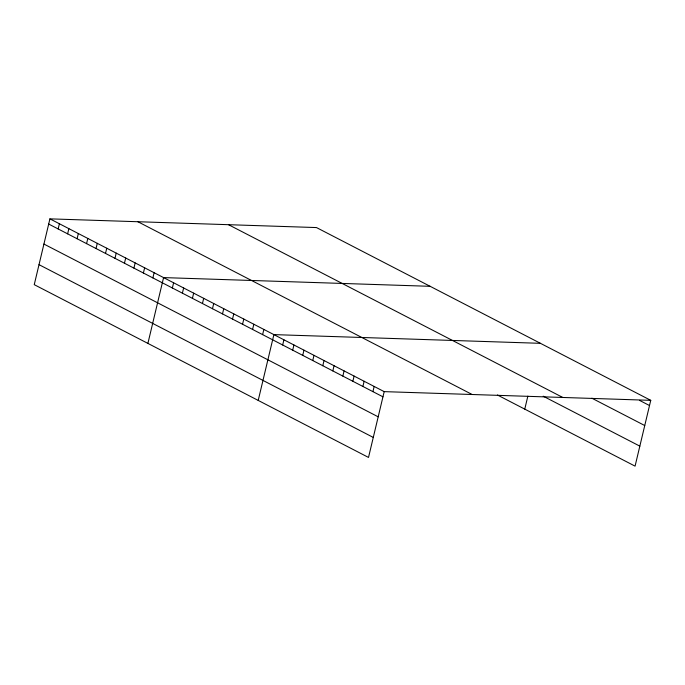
<?xml version="1.0" encoding="UTF-8"?>
<svg xmlns="http://www.w3.org/2000/svg" width="685" height="685" viewBox="0 0 685 685"><rect width="100%" height="100%" fill="white"/><g stroke="black" fill="none" stroke-linecap="round" stroke-linejoin="round"><path stroke-width="1.03" d="M49.928 218.857L34.25 284.66L368.513 457.434L384.191 391.632L49.928 218.857L316.487 227.566L650.75 400.34L635.072 466.142L497.413 394.988M58.157 228.953L59.398 223.755M67.627 233.842L68.868 228.644M77.105 238.74L78.338 233.542M86.575 243.637L87.808 238.44M96.046 248.535L97.279 243.338M105.516 253.424L106.749 248.227M114.986 258.322L116.219 253.125M124.456 263.22L125.698 258.022M133.926 268.109L135.168 262.912M143.396 273.007L144.638 267.809M152.866 277.904L154.108 272.707M147.9 343.408L163.578 277.596L430.137 286.313M172.363 287.983L173.605 282.785M182.398 293.163L183.631 287.965M192.425 298.343L193.658 293.146M202.452 303.532L203.685 298.335M212.478 308.712L213.72 303.515M222.505 313.893L223.747 308.695M232.532 319.082L233.773 313.884M242.558 324.262L243.8 319.064M252.594 329.442L253.827 324.245M262.62 334.631L263.853 329.434M258.211 400.417L273.889 334.614L540.439 343.322M282.674 344.992L283.915 339.794M292.7 350.181L293.942 344.983M302.727 355.361L303.969 350.163M312.762 360.541L313.995 355.344M322.789 365.73L324.022 360.533M332.816 370.91L334.049 365.713M342.842 376.091L344.084 370.893M352.869 381.28L354.111 376.082M362.896 386.46L364.137 381.262M372.923 391.64L374.164 386.443M524.761 409.125L527.861 396.127M384.191 391.632L650.75 400.34M639.482 400.348L649.508 405.537M591.874 398.208L644.748 425.539M228.525 224.697L562.787 397.463M543.205 396.195L639.841 446.14M137.89 221.734L472.153 394.5M48.686 224.055L382.958 396.829M43.926 244.057L378.188 416.822M39.011 264.658L373.282 437.432"/></g></svg>
